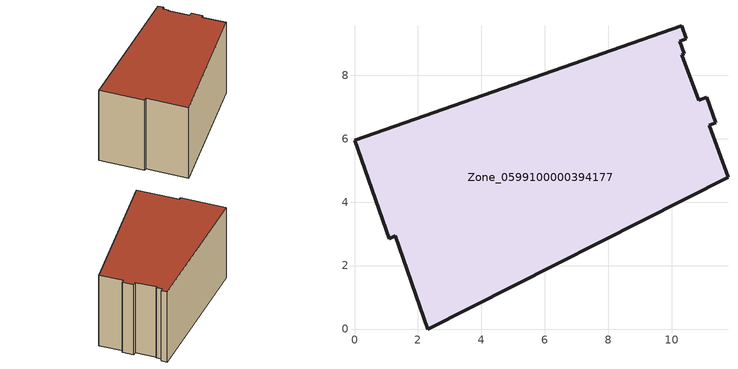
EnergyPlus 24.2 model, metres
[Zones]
Zone_0599100000394177
 floor ground (C_G): 10.31,9.55 10.46,9.15 10.25,9.07 10.39,8.67 10.32,8.65 10.84,7.22 11.11,7.31 11.39,6.5 11.18,6.43 11.77,4.78 2.3,0 1.28,2.93 1.09,2.85 0,5.95 z0
 wall outside (C_F): 11.39,6.5 11.11,7.31 10.84,7.22 10.32,8.65 10.39,8.67 10.25,9.07 10.46,9.15 10.31,9.55 0,5.95 1.09,2.85 1.28,2.93 2.3,0 11.77,4.78 11.18,6.43 11.39,6.5 z0:5.67
 roof outside (C_R): 10.39,8.67 10.25,9.07 10.46,9.15 10.31,9.55 0,5.95 1.09,2.85 1.28,2.93 2.3,0 11.77,4.78 11.18,6.43 11.39,6.5 11.11,7.31 10.84,7.22 10.32,8.65 z5.67
[BUILDING]
Pand.0599100000394177: North Axis=0; Terrain=City; Loads Convergence Tolerance Value=0.04; Temperature Convergence Tolerance Value=0.4; Solar Distribution=FullExterior; Maximum Number of Warmup Days=25; Minimum Number of Warmup Days=1
[Site:Location]
Rotterdam.The.Hague.AP_ZH_NLD Design_Conditions: Latitude=51.96; Longitude=4.45; Time Zone=1; Elevation=-4.5
[SITE:GROUNDTEMPERATURE:BUILDINGSURFACE]
18, 18, 18, 18, 18, 18, 18, 18, 18, 18, 18, 18
[MATERIAL] Thermal Absorptance=0.9; Solar Absorptance=0.7; Visible Absorptance=0.7
Name | Roughness | Thickness | Conductivity | Density | Specific Heat
G.TI.1992-2005 | MediumSmooth | 0.15 | 0.06 | 540 | 1210
F.TI.1992-2005 | Rough | 0.3 | 0.12 | 1920 | 840
R.TI.1992-2005 | MediumRough | 0.2 | 0.08 | 1500 | 1000
[CONSTRUCTION]
C_G: G.TI.1992-2005
C_F: F.TI.1992-2005
C_R: R.TI.1992-2005
[ZONE]
Zone_0599100000394177: Type=1; Multiplier=1; Ceiling Height=Autocalculate; Volume=Autocalculate; Floor Area=autocalculate; Part of Total Floor Area=Yes
[ZONEINFILTRATION:DESIGNFLOWRATE]
Infil_Zone_0599100000394177: Zone or ZoneList or Space or SpaceList=Zone_0599100000394177; Schedule=AlwaysOn; Design Flow Rate Calculation Method=Flow/Area; Flow Rate per Floor Area=0.0015; Constant Term Coefficient=1; Temperature Term Coefficient=0; Velocity Term Coefficient=0; Velocity Squared Term Coefficient=0
[HVACTEMPLATE:ZONE:IDEALLOADSAIRSYSTEM]
Zone_0599100000394177: Maximum Heating Supply Air Temperature=50; Minimum Cooling Supply Air Temperature=13; Maximum Heating Supply Air Humidity Ratio=0.0156; Minimum Cooling Supply Air Humidity Ratio=0.0077; Heating Limit=NoLimit; Cooling Limit=NoLimit; Dehumidification Control Type=ConstantSensibleHeatRatio; Cooling Sensible Heat Ratio=0.7; Dehumidification Setpoint=60; Humidification Control Type=None; Humidification Setpoint=30; Outdoor Air Method=None; Outdoor Air Flow Rate per Person=0.00944; Outdoor Air Flow Rate per Zone Floor Area=0; Outdoor Air Flow Rate per Zone=0; Demand Controlled Ventilation Type=None; Outdoor Air Economizer Type=NoEconomizer; Heat Recovery Type=None; Sensible Heat Recovery Effectiveness=0.7; Latent Heat Recovery Effectiveness=0.65
[ZONECONTROL:THERMOSTAT]
ThermostatControl_Zone_0599100000394177: Zone or ZoneList=Zone_0599100000394177; Control Type Schedule=DualSetpointControlType; Control 1=Thermostat_Zone_0599100000394177; Temperature Difference Between Cutout And Setpoint=0
[THERMOSTATSETPOINT:DUALSETPOINT]
Thermostat_Zone_0599100000394177: Heating Setpoint Temperature Schedule=HeatingSetpoint_Zone_0599100000394177; Cooling Setpoint Temperature Schedule=CoolingSetpoint_Zone_0599100000394177
[SCHEDULE:COMPACT]
HeatingSetpoint_Zone_0599100000394177: Through: 12/31, For: AllDays, Until: 24:00, 21
CoolingSetpoint_Zone_0599100000394177: Through: 12/31, For: AllDays, Until: 24:00, 24
DualSetpointControlType: Through: 12/31, For: AllDays, Until: 24:00, 4
AlwaysOn: Through: 12/31, For: AllDays, Until: 24:00, 1
